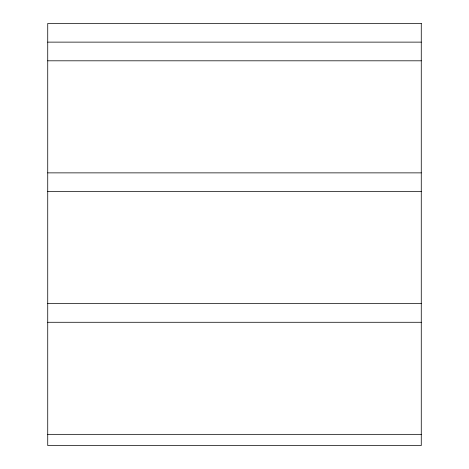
<?xml version="1.0" encoding="UTF-8"?>
<svg xmlns="http://www.w3.org/2000/svg" width="469" height="469" viewBox="0 0 469 469"><rect width="100%" height="100%" fill="white"/><g stroke="black" fill="none" stroke-linecap="round" stroke-linejoin="round"><path stroke-width="0.7" d="M47.732 42.128L421.268 42.128M47.732 60.806L421.268 60.806M47.732 172.868L421.268 172.868M47.732 191.545L421.268 191.545M47.732 303.607L421.268 303.607M47.732 322.279L421.268 322.279M47.732 434.341L421.268 434.341M421.268 23.45L47.732 23.45L47.732 445.55L421.268 445.55L421.268 23.45"/></g></svg>
